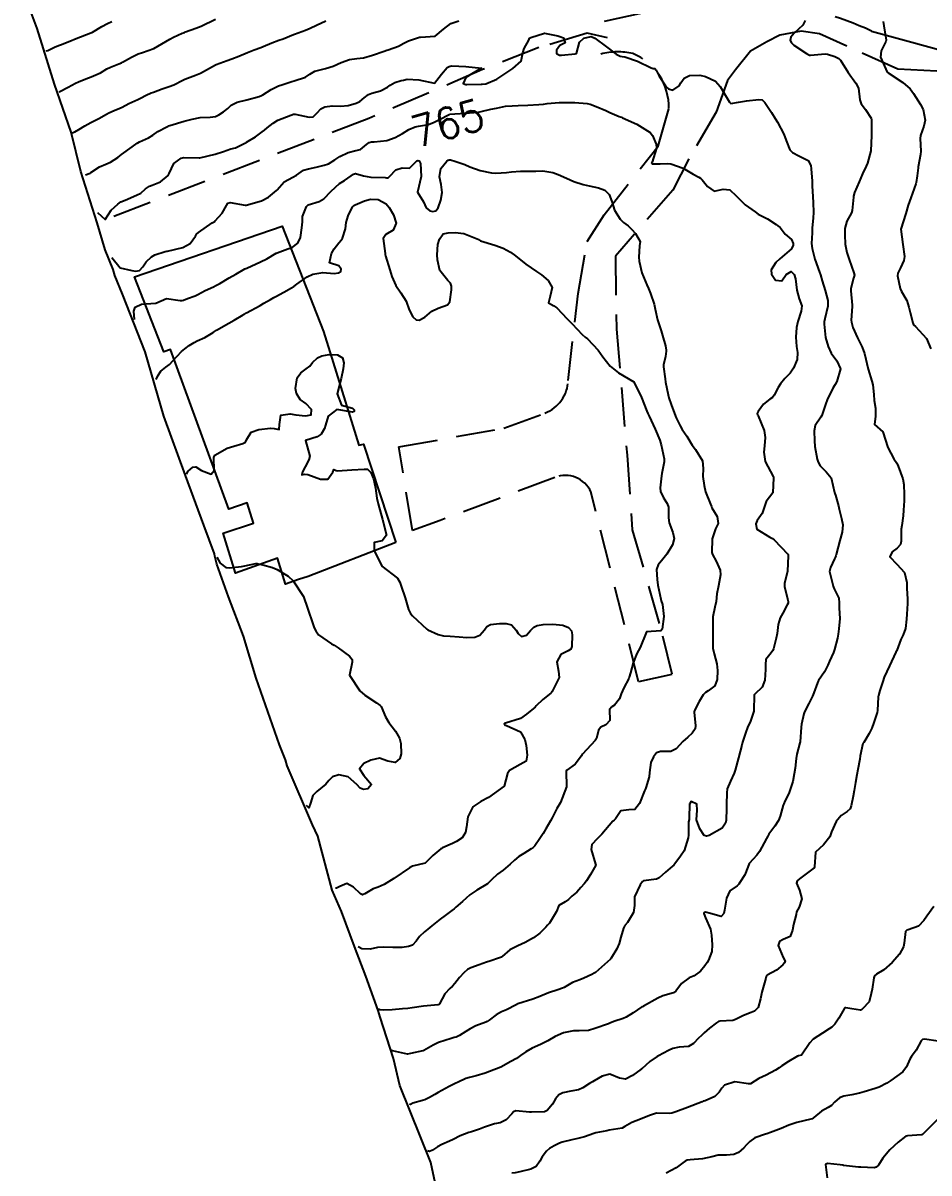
# Model space of a CAD drawing. Header units: metres. Extents: x 298520 to 308411, y 7433745 to 7450750.
# Drawn here: x 298770.3 to 298886.4, y 7449710 to 7449857.4 of the extents above; entities that cross this region are included whole.
import ezdxf
from ezdxf.enums import TextEntityAlignment as Align

# ---------------------------------------------------------------- set-up
doc = ezdxf.new("R2010")
doc.units = ezdxf.units.M
doc.header["$LTSCALE"] = 10
doc.linetypes.add('DASHED', pattern=[0.75, 0.5, -0.25])
for name, color, linetype in [('Area', 45, 'Continuous'), ('Cotas', 45, 'Continuous'), ('Curvas de Nivel 1m', 11, 'Continuous'), ('Curvas de Nivel 5m', 15, 'Continuous'), ('Edificações', 30, 'Continuous'), ('Vias Secundárias', 230, 'DASHED')]:
    doc.layers.add(name, color=color, linetype=linetype)
doc.styles.add('Style-STANDARD', font='STANDARD.shx')

msp = doc.modelspace()

# ---------------------------------------------------------------- linework, layer by layer
at = {"layer": 'Area'}
msp.add_polyline3d([(298823.16, 7449708.76, 773.13), (298822.6, 7449711.34, 762.58), (298818.62, 7449721.2, 764.39), (298817.8, 7449724.67, 775.73), (298816.1, 7449729.98, 772.4), (298815.85, 7449730.83, 773.1), (298814.27, 7449735.23, 774.83), (298812.81, 7449739.01, 777.28), (298811.17, 7449743.53, 767.94), (298809.95, 7449746.27, 780.44), (298808.12, 7449753.17, 777.56), (298807.44, 7449754.63, 781.06), (298804.17, 7449762.19, 769.37), (298803.98, 7449762.94, 781.9), (298803.22, 7449764.87, 780.78), (298800.2, 7449773.44, 783.21), (298798.58, 7449778.8, 788.02), (298796.66, 7449783.85, 783.9), (298795.17, 7449788.03, 780.76), (298794.93, 7449789.05, 783.11), (298794.87, 7449789.36, 782.21), (298793.51, 7449793.02, 768.03), (298791.18, 7449799.41, 769.83), (298788.38, 7449807, 767.68), (298786, 7449815.24, 772.06), (298783.1, 7449822.65, 772.1), (298782.11, 7449825.04, 769.5), (298781.9, 7449825.8, 776.36), (298780.88, 7449828.3, 779.59), (298779.84, 7449831.79, 780.11), (298777.76, 7449838.37, 775.96), (298776.51, 7449843.39, 763.12), (298774.38, 7449849.56, 760.88), (298772.15, 7449856.68, 759.42), (298770.34, 7449861.5, 758.44)], dxfattribs=at)
at = {"layer": 'Curvas de Nivel 1m', "flags": 128}
for points, elevation in [([(298774.96, 7449848.52), (298775.05, 7449848.59), (298776.14, 7449849.16), (298777.06, 7449849.66), (298777.45, 7449849.85), (298778.4, 7449850.22), (298779.08, 7449850.48), (298780.25, 7449851.02), (298781.09, 7449851.5), (298781.54, 7449851.74), (298782.63, 7449852.17), (298782.96, 7449852.3), (298783.1, 7449852.37), (298784.23, 7449853.03), (298785.11, 7449853.42), (298785.64, 7449853.61), (298787.12, 7449854.12), (298789.14, 7449855.31), (298789.64, 7449855.58), (298790.72, 7449856.07), (298791.02, 7449856.19), (298791.14, 7449856.24), (298792.49, 7449856.71), (298793.15, 7449856.97), (298795.02, 7449857.88)], 761), ([(298776.62, 7449843.33), (298776.99, 7449843.46), (298777.5, 7449843.73), (298778.26, 7449844.22), (298779.01, 7449844.65), (298780.04, 7449845.17), (298781.02, 7449845.7), (298781.34, 7449845.87), (298782.04, 7449846.18), (298782.73, 7449846.47), (298783.03, 7449846.61), (298783.92, 7449847.05), (298785.04, 7449847.57), (298785.41, 7449847.77), (298786.11, 7449848.13), (298786.75, 7449848.42), (298787.05, 7449848.54), (298788.19, 7449848.96), (298789.06, 7449849.25), (298789.67, 7449849.48), (298790.84, 7449850.07), (298790.99, 7449850.15), (298791.07, 7449850.19), (298792.45, 7449850.69), (298793.08, 7449850.97), (298794.99, 7449852.02), (298795.09, 7449852.07), (298796.5, 7449852.6), (298797.1, 7449852.8), (298797.98, 7449853.12), (298799.11, 7449853.62), (298799.97, 7449853.97), (298800.81, 7449854.26), (298801.12, 7449854.37), (298802.24, 7449854.83), (298803.13, 7449855.17), (298803.68, 7449855.38), (298805, 7449855.9), (298805.14, 7449855.96), (298806.54, 7449856.49), (298807.15, 7449856.74), (298807.93, 7449857.09), (298809.16, 7449857.68)], 762), ([(298778.36, 7449837.91), (298778.93, 7449838.16), (298778.97, 7449838.18), (298779.01, 7449838.21), (298780.16, 7449838.97), (298780.94, 7449839.31), (298781.56, 7449839.57), (298782.47, 7449840.17), (298782.75, 7449840.38), (298782.96, 7449840.53), (298784.33, 7449841.51), (298784.97, 7449841.97), (298785.07, 7449842.04), (298785.26, 7449842.14), (298786.43, 7449842.67), (298786.99, 7449843.03), (298787.62, 7449843.49), (298788.79, 7449844.1), (298788.94, 7449844.16), (298789, 7449844.19), (298789.14, 7449844.24), (298791.01, 7449844.81), (298792.02, 7449845.05), (298793.02, 7449845.27), (298794.32, 7449845.34), (298795.02, 7449845.4), (298795.44, 7449845.6), (298796.05, 7449846.01), (298796.6, 7449846.43), (298797.03, 7449846.84), (298797.77, 7449847.26), (298799.04, 7449847.53), (298800.59, 7449847.96), (298800.9, 7449848.09), (298801.05, 7449848.17), (298802.13, 7449848.87), (298803.06, 7449849.32), (298803.52, 7449849.47), (298804.79, 7449849.9), (298805.07, 7449849.99), (298806.52, 7449850.45), (298807.08, 7449850.81), (298807.75, 7449851.21), (298809.09, 7449851.57), (298810.1, 7449851.84), (298811.1, 7449852.31), (298812.19, 7449852.73), (298813.1, 7449852.82), (298813.98, 7449852.93), (298815.11, 7449853.26), (298816.61, 7449853.77), (298816.97, 7449853.91), (298817.12, 7449853.96), (298818.44, 7449854.43), (298819.13, 7449854.81), (298819.75, 7449855.12), (298821.14, 7449855.56), (298821.27, 7449855.58), (298823.14, 7449855.69), (298824.23, 7449856.61), (298825.16, 7449857.33), (298826.2, 7449857.65)], 763), ([(298870.57, 7449857.73), (298870.29, 7449857.13), (298869.7, 7449856.59), (298869.15, 7449856.07), (298868.72, 7449855.57), (298868.65, 7449855.15), (298868.83, 7449854.84), (298869.13, 7449854.55), (298870.75, 7449853.49), (298871.11, 7449853.27), (298871.24, 7449853.25), (298873.12, 7449853.45), (298873.43, 7449853.41), (298874.36, 7449853.08), (298874.88, 7449852.84), (298875.11, 7449852.61), (298876.1, 7449851.06), (298877.07, 7449849.66), (298877.39, 7449849.05), (298877.57, 7449847.56), (298877.74, 7449847.04), (298878.3, 7449846.29), (298879.02, 7449845.19), (298879.07, 7449845.02), (298879.08, 7449844.96), (298879.07, 7449843.02), (298879.06, 7449842.95), (298878.97, 7449841.02), (298878.55, 7449839.42), (298878.4, 7449839.03), (298877.93, 7449838.04), (298877.49, 7449837.04), (298876.91, 7449835.68), (298876.77, 7449835.19), (298876.75, 7449835.05), (298876.59, 7449833.34), (298876.5, 7449833.05), (298875.93, 7449831.99), (298875.67, 7449831.06), (298875.64, 7449830.26), (298875.71, 7449829.06), (298875.91, 7449827.96), (298876.2, 7449827.06), (298876.79, 7449825.39), (298876.89, 7449825.05), (298876.87, 7449824.96), (298876.78, 7449824.68), (298876.44, 7449823.37), (298876.44, 7449823.05), (298876.58, 7449821.21), (298876.58, 7449821.05), (298876.48, 7449819.29), (298876.49, 7449819.05), (298876.7, 7449818.37), (298877.28, 7449817.04), (298877.88, 7449815.83), (298878.19, 7449815.03), (298878.63, 7449813.03), (298879.1, 7449811.5), (298879.23, 7449811.02), (298879.37, 7449809.79), (298879.41, 7449809.02), (298879.57, 7449808.02), (298879.57, 7449807.01), (298879.45, 7449805.92), (298880.54, 7449805), (298881.18, 7449802.99), (298881.95, 7449801.54), (298882.3, 7449800.98), (298882.49, 7449800.61), (298883.09, 7449798.97), (298883.21, 7449798.22), (298883.26, 7449796.97), (298883.26, 7449796.15), (298883.19, 7449794.97), (298883.15, 7449794.24), (298882.94, 7449792.97), (298882.87, 7449792.5), (298882.89, 7449790.97), (298882.81, 7449790.53), (298882.36, 7449790.1), (298881.71, 7449789.63), (298881.41, 7449788.99), (298882.34, 7449788.04), (298883.29, 7449786.97), (298883.59, 7449785.69), (298883.59, 7449784.97), (298883.69, 7449783.56), (298883.7, 7449782.97), (298883.61, 7449781.62), (298883.55, 7449780.97), (298883.41, 7449779.8), (298883.13, 7449778.97), (298882.84, 7449778.36), (298882.32, 7449776.98), (298882.28, 7449776.9), (298882.2, 7449776.77), (298881.36, 7449774.99), (298880.71, 7449773.55), (298880.53, 7449773), (298880.45, 7449772.72), (298880.15, 7449771.83), (298879.95, 7449771.2), (298879.91, 7449771.01), (298879.86, 7449769.26), (298879.82, 7449769.01), (298879.37, 7449767.75), (298879.12, 7449767.02), (298878.79, 7449766.31), (298878.07, 7449765.19), (298878, 7449765.09), (298877.98, 7449765.03), (298877.63, 7449763.45), (298877.56, 7449763.03), (298877.33, 7449761.73), (298877.2, 7449761.04), (298877.01, 7449760.04), (298876.85, 7449759.04), (298876.72, 7449758.31), (298876.47, 7449757.05), (298876.34, 7449756.68), (298875.96, 7449756.34), (298875.2, 7449755.82), (298874.54, 7449755.07), (298873.93, 7449753.71), (298873.78, 7449753.22), (298873.72, 7449753.08), (298872.94, 7449752.07), (298871.9, 7449751.1), (298871.76, 7449749.22), (298871.71, 7449749.1), (298869.86, 7449747.68), (298869.56, 7449747.43), (298869.47, 7449747.13), (298869.84, 7449746.24), (298870.16, 7449745.12), (298869.81, 7449744.05), (298869.48, 7449743.46), (298869.4, 7449743.13), (298869.06, 7449741.86), (298868.95, 7449741.14), (298868.63, 7449740.29), (298867.76, 7449739.93), (298867.27, 7449739.65), (298867.13, 7449739.16), (298867.74, 7449737.62), (298867.99, 7449737.15), (298867.94, 7449736.94), (298867.73, 7449736.7), (298866.9, 7449735.98), (298865.71, 7449735.34), (298865.61, 7449735.26), (298865.58, 7449735.17), (298865.52, 7449734.99), (298865, 7449733.18), (298864.83, 7449732.34), (298864.55, 7449731.19), (298864.1, 7449730.75), (298863.65, 7449730.59), (298862.66, 7449730.2), (298861.64, 7449729.66), (298861.3, 7449729.56), (298859.64, 7449729.45), (298859.46, 7449729.42), (298859.19, 7449729.25), (298858.33, 7449728.56), (298857.62, 7449727.95), (298857.27, 7449727.62), (298856.9, 7449727.28), (298856.27, 7449726.61), (298855.6, 7449726.22), (298854.43, 7449726.14), (298853.6, 7449725.97), (298853.16, 7449725.76), (298852.35, 7449725.33), (298851.85, 7449725.07), (298851.59, 7449724.92), (298850.66, 7449724.27), (298849.64, 7449723.37), (298849.56, 7449723.31), (298848.43, 7449722.5), (298847.55, 7449722.04), (298846.79, 7449722.16), (298845.56, 7449722.66), (298844.54, 7449722.41), (298843.55, 7449721.8), (298843.32, 7449721.67), (298842.93, 7449721.45), (298842.09, 7449720.9), (298841.53, 7449720.64), (298840.54, 7449720.48), (298839.53, 7449720.26), (298839.02, 7449720.01), (298838.57, 7449719.5), (298838.18, 7449718.84), (298837.5, 7449718), (298837.16, 7449717.85), (298835.5, 7449717.78), (298835.23, 7449717.8), (298833.5, 7449717.96), (298833.21, 7449717.85), (298832.96, 7449717.57), (298832.24, 7449716.82), (298831.48, 7449716.45), (298830.78, 7449716.29), (298829.48, 7449715.88), (298828.83, 7449715.61), (298827.82, 7449715.27), (298827.47, 7449715.18), (298826.34, 7449714.76), (298825.45, 7449714.31), (298825.01, 7449714.09), (298824.03, 7449713.67), (298823.44, 7449713.37), (298822.82, 7449712.93), (298822.42, 7449712.74), (298822.18, 7449712.85)], 763), ([(298880.57, 7449857.6), (298880.64, 7449857.01), (298880.94, 7449855.2), (298880.91, 7449855), (298880.32, 7449853.81), (298880.24, 7449853.01), (298881.09, 7449851.1), (298881.22, 7449851), (298883.07, 7449849.78), (298884.01, 7449848.97), (298884.45, 7449848.35), (298885.05, 7449847.41), (298885.35, 7449846.95), (298885.68, 7449846.29), (298885.95, 7449844.94), (298885.77, 7449844.18), (298885.36, 7449842.95), (298885.33, 7449842.6), (298885.39, 7449840.95), (298885.37, 7449840.55), (298885.07, 7449838.95), (298885.06, 7449838.83), (298884.93, 7449837.82), (298884.79, 7449836.95), (298884.75, 7449836.78), (298884.13, 7449834.96), (298883.79, 7449834.06), (298883.46, 7449832.97), (298882.85, 7449830.98), (298883.1, 7449828.98), (298883.29, 7449827.46), (298883.2, 7449826.97), (298882.79, 7449826), (298882.45, 7449825.32), (298882.42, 7449824.98), (298882.76, 7449823.36), (298882.92, 7449822.98), (298883.6, 7449821.82), (298883.87, 7449820.96), (298884.04, 7449820.27), (298884.35, 7449818.96), (298884.46, 7449818.71), (298884.7, 7449818.49), (298886.14, 7449816.94), (298886.67, 7449815.64)], 762), ([(298779.9, 7449833.09), (298780.85, 7449832.19), (298781.65, 7449833.4), (298782.51, 7449834.17), (298782.72, 7449834.34), (298782.89, 7449834.45), (298783.41, 7449834.68), (298784.89, 7449835.31), (298785.44, 7449835.59), (298786.05, 7449836.13), (298786.55, 7449836.49), (298786.91, 7449836.62), (298787.97, 7449837.05), (298788.92, 7449837.86), (298789.05, 7449838.1), (298789.66, 7449839.37), (298790.6, 7449840.08), (298790.95, 7449840.14), (298792.91, 7449840.1), (298792.95, 7449840.09), (298793, 7449840.1), (298794.96, 7449840.59), (298796.03, 7449840.94), (298796.97, 7449841.24), (298797.56, 7449841.4), (298798.78, 7449841.98), (298798.9, 7449842.05), (298798.97, 7449842.1), (298800.13, 7449842.82), (298801, 7449843.44), (298801.28, 7449843.67), (298801.64, 7449843.94), (298802.39, 7449844.56), (298803.01, 7449844.95), (298804.67, 7449845.56), (298805.02, 7449845.69), (298805.22, 7449845.7), (298807.01, 7449845.3), (298807.52, 7449845.37), (298808.03, 7449845.87), (298808.52, 7449846.38), (298809.03, 7449846.63), (298809.95, 7449846.76), (298811.03, 7449846.75), (298812.02, 7449846.83), (298813.04, 7449847.11), (298813.5, 7449847.34), (298814.05, 7449847.8), (298814.61, 7449848.23), (298815.05, 7449848.41), (298816.15, 7449848.68), (298817.06, 7449849.17), (298817.4, 7449849.43), (298817.99, 7449849.75), (298818.82, 7449850), (298819.08, 7449850.08), (298819.56, 7449850.21), (298821.08, 7449850.11), (298823.07, 7449849.69), (298823.96, 7449850.81), (298824.71, 7449851.67), (298824.95, 7449851.82), (298825.09, 7449851.87), (298825.31, 7449851.88), (298827.09, 7449851.8), (298829.09, 7449851.62), (298827.85, 7449850.87), (298827.08, 7449850.39), (298826.74, 7449849.65), (298827.07, 7449849.52), (298827.2, 7449849.51), (298829.07, 7449849.53), (298829.16, 7449849.53), (298829.67, 7449849.61), (298831.08, 7449850.21), (298833.09, 7449851.57), (298834.16, 7449852.5), (298834.38, 7449853.56), (298834.56, 7449854.12), (298835.14, 7449855.2), (298835.26, 7449855.43), (298835.4, 7449855.55), (298837.15, 7449856.1), (298838.89, 7449855.75), (298839.14, 7449855.66), (298839.61, 7449855.5), (298839.8, 7449854.83), (298839.13, 7449854.5), (298838.7, 7449853.92), (298838.71, 7449853.5), (298839.11, 7449853.28), (298839.33, 7449853.28), (298841.11, 7449853.44), (298841.25, 7449853.48), (298841.67, 7449854.93), (298842.19, 7449855.46), (298843.15, 7449855.67), (298843.62, 7449855.45), (298845.13, 7449854.34), (298846.36, 7449853.41), (298846.85, 7449853.15), (298847.11, 7449853.1), (298847.46, 7449853.05), (298849.1, 7449852.48), (298850.82, 7449851.64), (298851.09, 7449851.55), (298851.3, 7449851.56), (298851.46, 7449851.35), (298851.85, 7449850.58), (298852.66, 7449849.34), (298852.83, 7449849.11), (298853.06, 7449848.95), (298853.6, 7449848.78), (298854.42, 7449849.32), (298854.65, 7449849.74), (298855.08, 7449850.31), (298855.73, 7449850.65), (298857.08, 7449850.71), (298857.81, 7449850.55), (298859.07, 7449849.92), (298859.69, 7449849.25), (298860.61, 7449847.68), (298860.86, 7449847.24), (298861.04, 7449847.09), (298862.03, 7449847.23), (298863.04, 7449847.4), (298864.65, 7449847.6), (298865.05, 7449847.54), (298865.42, 7449847.19), (298866.27, 7449845.93), (298866.74, 7449845.17), (298867.02, 7449844.7), (298867.82, 7449843.16), (298868.14, 7449842.31), (298868.6, 7449841.15), (298868.97, 7449840.77), (298869.75, 7449840.35), (298870.95, 7449839.77), (298871.28, 7449839.12), (298871.35, 7449838.71), (298871.47, 7449837.11), (298871.49, 7449836.54), (298871.56, 7449835.11), (298871.61, 7449834.4), (298871.62, 7449833.11), (298871.58, 7449832.4), (298871.48, 7449831.11), (298871.45, 7449830.51), (298871.4, 7449829.11), (298871.46, 7449828.47), (298871.81, 7449827.11), (298872.42, 7449825.47), (298872.55, 7449825.1), (298872.77, 7449824.33), (298873.15, 7449823.09), (298873.48, 7449821.83), (298873.48, 7449821.09), (298873.09, 7449819.47), (298873.02, 7449819.1), (298873.01, 7449818.8), (298873.17, 7449817.09), (298873.5, 7449815.91), (298873.91, 7449815.08), (298874.65, 7449814.08), (298875.08, 7449813.07), (298874.62, 7449811.43), (298874.4, 7449811.07), (298874.11, 7449810.58), (298873.39, 7449809.09), (298873.18, 7449808.49), (298872.71, 7449807.1), (298872.56, 7449806.86), (298871.86, 7449805.8), (298871.74, 7449805.11), (298871.78, 7449803.85), (298871.8, 7449803.11), (298872.1, 7449801.5), (298872.25, 7449801.1), (298872.49, 7449800.65), (298873.25, 7449799.86), (298873.91, 7449799.09), (298874.32, 7449797.21), (298874.36, 7449797.08), (298874.44, 7449796.88), (298874.84, 7449795.49), (298874.93, 7449795.07), (298875.22, 7449793.88), (298875.39, 7449793.07), (298875.33, 7449792.13), (298875.01, 7449791.07), (298874.54, 7449789.26), (298874.5, 7449789.08), (298874.46, 7449788.97), (298874.35, 7449788.71), (298873.81, 7449787.61), (298873.7, 7449787.09), (298874.15, 7449785.23), (298874.21, 7449785.08), (298874.3, 7449784.87), (298874.89, 7449783.67), (298874.92, 7449783.07), (298874.93, 7449782.41), (298875, 7449781.07), (298874.9, 7449779.73), (298874.82, 7449779.07), (298874.73, 7449778.56), (298874.34, 7449777.08), (298874.2, 7449776.73), (298873.67, 7449775.61), (298873.46, 7449775.09), (298873.04, 7449774.22), (298872.27, 7449773.1), (298872.23, 7449773.03), (298872.16, 7449772.84), (298871.7, 7449771.55), (298871.5, 7449771.11), (298871.04, 7449770.19), (298870.49, 7449769.12), (298870.39, 7449768.84), (298870.1, 7449767.52), (298870.04, 7449767.12), (298869.92, 7449765.28), (298869.89, 7449765.13), (298869.52, 7449763.67), (298869.41, 7449763.14), (298869.27, 7449761.9), (298869.17, 7449761.14), (298868.98, 7449760.17), (298868.67, 7449759.14), (298868.48, 7449758.65), (298867.98, 7449757.65), (298867.82, 7449757.31), (298867.77, 7449757.15), (298867.38, 7449755.73), (298867.14, 7449755.16), (298866.67, 7449754.43), (298865.93, 7449753.43), (298865.77, 7449753.17), (298865.62, 7449752.87), (298864.7, 7449751.19), (298864.36, 7449750.73), (298863.89, 7449750.24), (298863.41, 7449749.67), (298863.21, 7449749.21), (298862.84, 7449748.23), (298862.21, 7449747.22), (298862.06, 7449747), (298861.85, 7449746.79), (298860.92, 7449746.15), (298860.49, 7449745.24), (298860.25, 7449743.68), (298860.14, 7449743.24), (298859.8, 7449742.88), (298858.45, 7449743.26), (298857.8, 7449743.43), (298857.68, 7449743.4), (298857.6, 7449743.27), (298857.8, 7449742.69), (298858.46, 7449741.26), (298858.58, 7449740.46), (298858.67, 7449739.26), (298858.61, 7449738.4), (298858.19, 7449737.27), (298858.02, 7449736.97), (298857.73, 7449736.53), (298857.14, 7449735.86), (298856.33, 7449735.28), (298855.91, 7449735.09), (298855.71, 7449735), (298854.72, 7449734.29), (298854, 7449733.32), (298853.68, 7449733.07), (298852.32, 7449732.69), (298851.67, 7449732.41), (298849.86, 7449731.37), (298849.72, 7449731.31), (298849.66, 7449731.28), (298848.52, 7449730.51), (298847.64, 7449729.97), (298847.24, 7449729.79), (298846.05, 7449729.41), (298845.75, 7449729.29), (298845.63, 7449729.23), (298845.35, 7449729.13), (298843.62, 7449728.51), (298842.8, 7449728.27), (298841.62, 7449728.22), (298840.89, 7449728.2), (298839.62, 7449727.98), (298838.55, 7449727.5), (298837.61, 7449726.93), (298836.65, 7449726.47), (298835.6, 7449726.02), (298834.76, 7449725.54), (298834.1, 7449725.04), (298833.58, 7449724.69), (298832.87, 7449724.27), (298831.56, 7449723.58), (298830.14, 7449723.01), (298829.55, 7449722.81), (298828.41, 7449722.47), (298827.55, 7449722.23), (298827.1, 7449722.09), (298826.09, 7449721.64), (298825.73, 7449721.46), (298825.54, 7449721.38), (298824.96, 7449721.08), (298823.53, 7449720.3), (298823.13, 7449720.08), (298822.45, 7449719.69), (298821.83, 7449719.39), (298821.52, 7449719.29), (298820.28, 7449718.94), (298819.98, 7449718.78), (298819.87, 7449718.82)], 764), ([(298784.61, 7449819.38), (298784.55, 7449820.47), (298784.72, 7449820.95), (298785.52, 7449821.34), (298786.73, 7449821.43), (298787.35, 7449821.49), (298788.73, 7449822.1), (298790.48, 7449821.83), (298790.73, 7449821.83), (298790.92, 7449821.88), (298791.43, 7449822.06), (298792.38, 7449822.41), (298792.74, 7449822.58), (298793.68, 7449823.11), (298794.76, 7449823.59), (298795.05, 7449823.73), (298795.56, 7449824.02), (298796.77, 7449824.71), (298797.59, 7449825.18), (298798.78, 7449825.86), (298799.03, 7449825.98), (298800.79, 7449826.77), (298801.58, 7449827.16), (298802.8, 7449827.88), (298802.84, 7449827.9), (298802.91, 7449827.93), (298804.29, 7449828.43), (298804.81, 7449828.62), (298805.56, 7449829.16), (298805.88, 7449829.89), (298806.08, 7449831.13), (298806.14, 7449831.89), (298806.17, 7449832.58), (298806.66, 7449833.88), (298806.88, 7449834.07), (298808.27, 7449834.49), (298808.89, 7449834.86), (298809.84, 7449835.85), (298810.91, 7449836.81), (298811.52, 7449837.22), (298812.41, 7449837.82), (298812.71, 7449838.02), (298812.93, 7449838.08), (298813.99, 7449837.8), (298814.92, 7449837.62), (298816.74, 7449837.58), (298816.92, 7449837.56), (298817.13, 7449837.54), (298817.34, 7449837.76), (298818.11, 7449838.58), (298818.94, 7449838.82), (298819.88, 7449838.78), (298820.82, 7449839.71), (298820.95, 7449839.75), (298821.12, 7449839.71), (298821.28, 7449839.38), (298821.36, 7449837.71), (298820.9, 7449835.72), (298821.65, 7449834.47), (298822.02, 7449833.7), (298822.47, 7449833.3), (298822.87, 7449833.25), (298823.23, 7449833.32), (298823.56, 7449833.68), (298823.89, 7449834.68), (298824.07, 7449835.68), (298823.92, 7449836.67), (298823.7, 7449837.68), (298823.88, 7449838.74), (298824.63, 7449839.67), (298824.82, 7449839.8), (298824.95, 7449839.85), (298825.12, 7449839.83), (298825.69, 7449839.66), (298826.95, 7449839.24), (298827.61, 7449838.97), (298828.94, 7449838.5), (298830.36, 7449838.17), (298830.93, 7449838.13), (298832.28, 7449838.24), (298832.93, 7449838.31), (298834.09, 7449838.4), (298834.94, 7449838.39), (298836.06, 7449838.41), (298836.94, 7449838.43), (298838.22, 7449838.22), (298838.93, 7449837.97), (298839.98, 7449837.49), (298840.92, 7449837.08), (298842.14, 7449836.69), (298842.91, 7449836.51), (298844.09, 7449836.26), (298844.91, 7449835.95), (298845.46, 7449835.42), (298845.78, 7449834.53), (298846.15, 7449833.42), (298846.86, 7449832.26), (298847.3, 7449831.84), (298847.88, 7449831.39), (298848.38, 7449830.92), (298848.84, 7449830.41), (298849.44, 7449829.37), (298849.36, 7449828.84), (298849.26, 7449827.38), (298849.31, 7449826.86), (298849.66, 7449825.37), (298850.28, 7449823.85), (298850.5, 7449823.36), (298850.75, 7449822.74), (298851.21, 7449821.36), (298851.37, 7449820.71), (298851.66, 7449819.35), (298852.11, 7449817.93), (298852.31, 7449817.34), (298852.67, 7449816), (298852.76, 7449815.44), (298852.76, 7449815.34), (298852.66, 7449814.66), (298852.41, 7449813.58), (298852.41, 7449813.34), (298852.62, 7449811.78), (298852.68, 7449811.34), (298853, 7449809.74), (298853.12, 7449809.33), (298853.42, 7449808.49), (298853.81, 7449807.32), (298854.02, 7449806.78), (298854.55, 7449805.77), (298854.83, 7449805.31), (298855.41, 7449804.43), (298856.11, 7449803.29), (298856.51, 7449802.74), (298857.42, 7449801.28), (298857.49, 7449800.27), (298857.47, 7449799.28), (298857.62, 7449798.12), (298857.79, 7449797.28), (298858.43, 7449795.72), (298858.56, 7449795.41), (298858.63, 7449795.27), (298859.3, 7449794.15), (298859.42, 7449793.25), (298859.1, 7449792.55), (298858.64, 7449791.27), (298858.62, 7449789.53), (298858.69, 7449789.26), (298859.17, 7449788.43), (298859.69, 7449787.25), (298859.73, 7449786.66), (298859.45, 7449785.25), (298859.25, 7449784.22), (298859.16, 7449783.26), (298859.01, 7449782.52), (298858.72, 7449781.26), (298858.72, 7449779.75), (298858.74, 7449779.26), (298858.73, 7449777.78), (298858.76, 7449777.26), (298858.91, 7449776.55), (298859.26, 7449775.25), (298859.35, 7449774.42), (298859.28, 7449773.25), (298858.98, 7449772.43), (298858.14, 7449771.81), (298857.81, 7449771.6), (298857.52, 7449771.28), (298856.98, 7449770.42), (298856.37, 7449769.29), (298856.34, 7449769.06), (298856.5, 7449767.29), (298856.46, 7449766.91), (298856.08, 7449766.36), (298855.52, 7449765.85), (298854.9, 7449765.31), (298854.05, 7449764.37), (298853.35, 7449764.02), (298852.05, 7449764.03), (298851.53, 7449763.86), (298851.12, 7449763.35), (298850.8, 7449762.59), (298850.62, 7449761.35), (298850.59, 7449760.78), (298850.14, 7449759.36), (298850.1, 7449759.25), (298849.99, 7449758.99), (298849.36, 7449757.37), (298848.75, 7449756.59), (298847.96, 7449756.56), (298846.94, 7449756.42), (298846.25, 7449755.41), (298846.11, 7449755.24), (298845.94, 7449755.08), (298844.52, 7449753.43), (298843.92, 7449752.81), (298843.24, 7449752.12), (298843.13, 7449751.45), (298843.72, 7449749.6), (298843.74, 7449749.44), (298843.05, 7449748.26), (298842.57, 7449747.45), (298842.24, 7449747.07), (298841.84, 7449746.61), (298841.3, 7449746), (298840.66, 7449745.47), (298840.24, 7449745.06), (298839.82, 7449744.74), (298839.01, 7449744.29), (298838.7, 7449743.5), (298837.79, 7449742.03), (298837.54, 7449741.76), (298837.35, 7449741.51), (298836.56, 7449740.73), (298835.76, 7449740.14), (298835.38, 7449739.92), (298834.69, 7449739.55), (298833.75, 7449739.12), (298832.72, 7449738.59), (298831.73, 7449737.75), (298831.64, 7449737.67), (298831.39, 7449737.58), (298830.15, 7449737.17), (298829.73, 7449737.02), (298828.79, 7449736.68), (298827.72, 7449736.29), (298827.29, 7449736.06), (298826.81, 7449735.64), (298826.29, 7449735.05), (298825.69, 7449734.28), (298825.39, 7449733.95), (298825.05, 7449733.66), (298824.39, 7449732.95), (298823.73, 7449731.67), (298823.7, 7449731.63), (298823.66, 7449731.59), (298823.56, 7449731.57), (298821.66, 7449731.4), (298820.21, 7449731.16), (298819.66, 7449731.1), (298818.97, 7449731.05), (298817.65, 7449730.92), (298816.53, 7449730.89), (298816.08, 7449730.91), (298815.91, 7449730.98)], 766), ([(298787.42, 7449811.68), (298787.6, 7449812.15), (298787.98, 7449812.75), (298788.63, 7449813.28), (298789.11, 7449813.62), (298789.54, 7449814.09), (298790.65, 7449815.27), (298791.08, 7449815.64), (298791.64, 7449816.06), (298792.26, 7449816.46), (298792.67, 7449816.66), (298793.62, 7449817.1), (298794.69, 7449817.72), (298794.88, 7449817.84), (298795.15, 7449818.02), (298796.7, 7449818.91), (298797.41, 7449819.29), (298798.53, 7449819.98), (298798.64, 7449820.05), (298798.71, 7449820.09), (298798.98, 7449820.24), (298800.73, 7449821.19), (298801.22, 7449821.46), (298802.04, 7449821.94), (298802.48, 7449822.19), (298802.74, 7449822.34), (298803.76, 7449822.91), (298804.76, 7449823.45), (298805.05, 7449823.62), (298805.41, 7449823.9), (298806.77, 7449824.86), (298807.47, 7449825.18), (298808.78, 7449825.43), (298810.22, 7449825.28), (298810.78, 7449825.38), (298811.06, 7449825.55), (298811.11, 7449825.83), (298810.79, 7449826.27), (298809.61, 7449826.67), (298809.89, 7449827.84), (298810.21, 7449828.44), (298810.82, 7449829.21), (298811.12, 7449829.54), (298811.29, 7449829.83), (298811.65, 7449831.02), (298811.77, 7449831.82), (298812.02, 7449832.67), (298812.58, 7449833.81), (298812.72, 7449833.98), (298812.89, 7449834.09), (298814.09, 7449834.6), (298814.89, 7449834.79), (298815.86, 7449834.75), (298816.89, 7449834.2), (298817.26, 7449833.76), (298817.81, 7449832.81), (298818.15, 7449831.75), (298817.77, 7449830.82), (298816.84, 7449830.27), (298816.5, 7449829.76), (298816.73, 7449827.83), (298816.74, 7449827.76), (298816.75, 7449827.71), (298816.8, 7449827.53), (298817.35, 7449825.75), (298817.61, 7449824.92), (298818.11, 7449823.75), (298818.75, 7449822.8), (298819.43, 7449821.73), (298819.82, 7449820.63), (298820.29, 7449819.72), (298820.71, 7449819.36), (298821.11, 7449819.31), (298821.82, 7449819.7), (298822.72, 7449820.45), (298823.55, 7449820.86), (298824.73, 7449821.25), (298825.03, 7449821.67), (298825.23, 7449823.19), (298825.24, 7449823.66), (298825.14, 7449824.03), (298824.77, 7449824.38), (298823.74, 7449825.68), (298823.44, 7449827.04), (298823.41, 7449827.68), (298823.49, 7449829.02), (298823.71, 7449829.68), (298824.17, 7449830.35), (298824.84, 7449830.51), (298825.73, 7449830.55), (298826.84, 7449830.43), (298828.75, 7449829.62), (298828.83, 7449829.57), (298828.97, 7449829.48), (298830.82, 7449828.93), (298831.87, 7449828.53), (298832.81, 7449828.02), (298833.45, 7449827.56), (298834.79, 7449826.47), (298836.16, 7449825.54), (298836.78, 7449825.11), (298837.64, 7449824.38), (298838.17, 7449823.51), (298837.88, 7449822.38), (298837.66, 7449821.52), (298838.36, 7449821.13), (298838.73, 7449820.89), (298840.08, 7449819.49), (298840.7, 7449818.85), (298842.01, 7449817.46), (298842.36, 7449817.14), (298842.68, 7449816.89), (298844.05, 7449815.44), (298844.65, 7449814.61), (298845.59, 7449813.42), (298846.63, 7449812.56), (298848.61, 7449811.38), (298849.6, 7449809.37), (298850.28, 7449807.65), (298850.39, 7449807.36), (298850.56, 7449807), (298851.35, 7449805.35), (298851.95, 7449803.93), (298852.13, 7449803.34), (298852.5, 7449801.51), (298852.51, 7449801.34), (298852.49, 7449801.15), (298852.19, 7449799.63), (298852.15, 7449799.34), (298852, 7449797.8), (298852.04, 7449797.34), (298852.43, 7449796.52), (298852.89, 7449795.79), (298853.06, 7449795.33), (298853.06, 7449793.98), (298853.14, 7449793.33), (298853.63, 7449792.08), (298853.8, 7449791.32), (298853.55, 7449790.51), (298852.83, 7449789.33), (298852.35, 7449788.69), (298851.75, 7449787.94), (298851.54, 7449787.35), (298851.59, 7449786.07), (298851.67, 7449785.35), (298852.07, 7449783.56), (298852.13, 7449783.34), (298852.28, 7449782.86), (298852.46, 7449781.34), (298852.24, 7449779.7), (298852.08, 7449779.5), (298850.23, 7449779.36), (298849.43, 7449777.37), (298849.01, 7449776.57), (298848.53, 7449775.38), (298848.17, 7449774.12), (298848.02, 7449773.54), (298847.96, 7449773.39), (298847.35, 7449772.2), (298847.01, 7449771.4), (298846.77, 7449770.76), (298846.12, 7449769.96), (298845.8, 7449769.73), (298845.48, 7449769.42), (298845.53, 7449767.98), (298845.01, 7449767.42), (298844.37, 7449767.15), (298844.08, 7449766.77), (298843.82, 7449765.68), (298843.68, 7449765.44), (298842.05, 7449763.68), (298841.95, 7449763.56), (298841.89, 7449763.46), (298841.09, 7449762.41), (298840.02, 7449761.61), (298839.95, 7449761.48), (298839.99, 7449759.48), (298839.2, 7449757.49), (298838.76, 7449756.7), (298838.13, 7449755.51), (298837.94, 7449755.15), (298837.33, 7449754.12), (298836.98, 7449753.52), (298836.58, 7449752.86), (298835.91, 7449751.93), (298835.71, 7449751.72), (298835.46, 7449751.53), (298834.5, 7449750.94), (298833.89, 7449750.57), (298833.33, 7449750.11), (298832.75, 7449749.57), (298831.87, 7449748.82), (298831.16, 7449748.29), (298830.39, 7449747.59), (298830.13, 7449747.31), (298829.85, 7449747.06), (298828.49, 7449746.27), (298827.84, 7449745.84), (298827.72, 7449745.75), (298827.58, 7449745.63), (298826.67, 7449744.79), (298825.81, 7449744.05), (298825.58, 7449743.87), (298825.3, 7449743.66), (298824.44, 7449743.02), (298823.79, 7449742.54), (298822.73, 7449741.69), (298822.21, 7449741.26), (298821.77, 7449740.92), (298821.15, 7449740.32), (298820.71, 7449739.71), (298820.25, 7449739.22), (298819.75, 7449739.01), (298818.93, 7449738.92), (298817.75, 7449738.92), (298816.55, 7449738.96), (298815.75, 7449738.88), (298814.83, 7449738.7), (298813.75, 7449738.74), (298813.37, 7449738.93), (298813.27, 7449738.99)], 767), ([(298791.29, 7449799.58), (298791.52, 7449799.97), (298792.08, 7449800.45), (298792.48, 7449800.51), (298793.23, 7449800.04), (298794.47, 7449799.57), (298794.84, 7449800.02), (298794.81, 7449801.72), (298794.94, 7449802.02), (298796.51, 7449802.89), (298797.35, 7449803.15), (298798.52, 7449803.49), (298798.83, 7449803.66), (298798.99, 7449803.98), (298799.57, 7449804.93), (298800.54, 7449805.27), (298802.07, 7449805.47), (298802.54, 7449805.42), (298803.16, 7449805.3), (298803.21, 7449805.92), (298803.37, 7449807.11), (298804.56, 7449807.3), (298805.28, 7449807.18), (298806.56, 7449807.03), (298807.28, 7449807.15), (298807.32, 7449807.87), (298806.58, 7449808.63), (298805.84, 7449809.14), (298805.4, 7449809.9), (298805.24, 7449810.54), (298805.45, 7449811.9), (298805.94, 7449812.57), (298806.63, 7449813.08), (298807.11, 7449813.4), (298807.44, 7449813.87), (298808.06, 7449814.46), (298808.65, 7449814.75), (298809.59, 7449814.91), (298810.65, 7449814.85), (298811.28, 7449814.46), (298811.44, 7449813.83), (298811.38, 7449813.08), (298811.12, 7449811.83), (298810.59, 7449809.84), (298811.14, 7449808.39), (298812.58, 7449808.03), (298812.78, 7449807.81), (298812.78, 7449807.6), (298812.57, 7449807.51), (298810.57, 7449807.84), (298809.43, 7449806.98), (298809.09, 7449805.85), (298808.99, 7449805.41), (298808.53, 7449804.69), (298808.03, 7449804.37), (298806.52, 7449803.88), (298807.08, 7449801.87), (298806.96, 7449801.4), (298806.48, 7449800.52), (298806.17, 7449799.88), (298806.07, 7449799.49), (298806.47, 7449799.55), (298806.83, 7449799.52), (298808.46, 7449798.92), (298809.38, 7449798.93), (298810.05, 7449799.84), (298810.17, 7449800.15), (298810.47, 7449800.03), (298810.63, 7449800), (298812.48, 7449800.1), (298814.07, 7449800.2), (298814.48, 7449800.2), (298814.9, 7449799.79), (298815.27, 7449798.98), (298815.52, 7449797.78), (298815.7, 7449796.51), (298815.84, 7449795.78), (298816.4, 7449793.77), (298816.91, 7449791.76), (298816.37, 7449791.02), (298815.35, 7449790.79), (298815.34, 7449789.78), (298816.33, 7449787.77), (298818.31, 7449786.24), (298818.63, 7449785.74), (298818.81, 7449785.22), (298819.31, 7449783.73), (298819.76, 7449782.23), (298820, 7449781.72), (298820.26, 7449781.39), (298822.08, 7449779.7), (298822.23, 7449779.6), (298823.55, 7449779.01), (298824.22, 7449778.86), (298825.06, 7449778.82), (298826.22, 7449778.73), (298827.21, 7449778.62), (298828.22, 7449778.66), (298828.9, 7449778.94), (298829.47, 7449779.61), (298829.78, 7449780.06), (298830.24, 7449780.3), (298831.39, 7449780.44), (298832.24, 7449780.43), (298832.92, 7449780.25), (298833.55, 7449779.56), (298833.8, 7449779.13), (298834.23, 7449778.78), (298834.84, 7449778.93), (298835.38, 7449779.54), (298835.81, 7449779.96), (298836.24, 7449780.15), (298837, 7449780.28), (298838.24, 7449780.34), (298839.51, 7449780.21), (298840.24, 7449779.92), (298840.62, 7449779.48), (298840.72, 7449778.98), (298840.68, 7449777.48), (298840.55, 7449777.13), (298840.2, 7449776.91), (298839.25, 7449776.44), (298838.75, 7449775.5), (298838.98, 7449774.31), (298839.04, 7449773.5), (298838.14, 7449771.7), (298838.07, 7449771.59), (298837.98, 7449771.51), (298836.95, 7449770.7), (298836.12, 7449769.87), (298835.95, 7449769.7), (298835.76, 7449769.53), (298834.86, 7449768.79), (298834.1, 7449768.26), (298832.18, 7449767.66), (298832.09, 7449767.64), (298832.05, 7449767.63), (298832.01, 7449767.58), (298832.09, 7449767.41), (298832.31, 7449767.35), (298834.08, 7449766.53), (298834.65, 7449765.54), (298834.82, 7449764.78), (298834.95, 7449763.54), (298834.81, 7449762.77), (298834.03, 7449762.34), (298832.68, 7449761.57), (298832.41, 7449761.18), (298831.99, 7449759.58), (298829.98, 7449758.11), (298828.99, 7449757.61), (298827.97, 7449756.91), (298827.34, 7449755.64), (298827.19, 7449754.38), (298827.05, 7449753.64), (298826.6, 7449752.96), (298825.91, 7449752.48), (298825.36, 7449752.21), (298824.11, 7449751.67), (298823.98, 7449751.6), (298823.9, 7449751.55), (298822.86, 7449750.71), (298821.87, 7449749.7), (298820.27, 7449749.31), (298819.87, 7449749.12), (298817.85, 7449747.75), (298816.64, 7449746.97), (298815.84, 7449746.65), (298815.21, 7449746.41), (298814.14, 7449745.79), (298813.94, 7449745.68), (298813.83, 7449745.66), (298813.6, 7449745.79), (298812.68, 7449746.65), (298811.85, 7449747.1), (298810.96, 7449746.72), (298810.51, 7449746.49), (298810.37, 7449746.49)], 768), ([(298795.17, 7449788.92), (298795.62, 7449788.15), (298796.33, 7449787.6), (298796.75, 7449787.57), (298798.33, 7449787.74), (298798.54, 7449787.77), (298799.57, 7449787.97), (298800.19, 7449788.1), (298800.33, 7449788.11), (298800.46, 7449788.09), (298801.08, 7449787.95), (298802.33, 7449787.61), (298802.9, 7449787.35), (298804.31, 7449786.48), (298804.96, 7449785.9), (298806.28, 7449783.89), (298806.8, 7449782.41), (298806.98, 7449781.88), (298807.36, 7449780.76), (298807.67, 7449779.87), (298807.85, 7449779.48), (298808.22, 7449778.98), (298809.88, 7449777.84), (298810.21, 7449777.64), (298810.73, 7449777.3), (298812.19, 7449776.22), (298812.51, 7449775.81), (298812.54, 7449775.45), (298812.16, 7449773.81), (298813.49, 7449771.8), (298814.13, 7449771.22), (298815.64, 7449770.25), (298816.12, 7449769.92), (298816.24, 7449769.77), (298816.81, 7449768.47), (298817.23, 7449767.75), (298818.08, 7449766.64), (298818.58, 7449765.73), (298818.74, 7449765.05), (298818.79, 7449763.73), (298818.63, 7449763.14), (298818.03, 7449762.59), (298817.08, 7449762.8), (298816.04, 7449763.15), (298814.9, 7449762.92), (298814.03, 7449762.49), (298813.48, 7449761.8), (298814.01, 7449760.96), (298814.99, 7449759.78), (298814.54, 7449759.23), (298813.99, 7449759.14), (298813.53, 7449759.34), (298813.1, 7449759.8), (298812.01, 7449760.78), (298810.8, 7449761.05), (298810.01, 7449760.76), (298809.53, 7449760.31), (298809.13, 7449759.85), (298807.98, 7449758.89), (298807.47, 7449758.38), (298807.2, 7449757.41), (298806.98, 7449756.81), (298806.67, 7449757.09)], 769), ([(298887.04, 7449744.15), (298886.18, 7449742.93), (298885.8, 7449742.34), (298885.09, 7449741.65), (298883.79, 7449741.18), (298883.62, 7449741.13), (298883.42, 7449740.96), (298883.26, 7449739.46), (298883.18, 7449738.97), (298882.68, 7449738.03), (298881.73, 7449736.98), (298880.66, 7449736.05), (298879.71, 7449735.47), (298879.47, 7449735.25), (298879.38, 7449735.01), (298879.14, 7449733.57), (298879.05, 7449733.02), (298878.77, 7449731.92), (298877.94, 7449731.03), (298877.77, 7449730.92), (298877.66, 7449730.89), (298876.56, 7449731.05), (298875.77, 7449731.16), (298875.66, 7449731.15), (298875.6, 7449731.12), (298875.56, 7449731.06), (298874.88, 7449729.83), (298874.38, 7449729.07), (298874.01, 7449728.7), (298873.63, 7449728.48), (298872.78, 7449727.93), (298871.61, 7449727.17), (298871.54, 7449727.1), (298871.19, 7449726.68), (298870.09, 7449725.12), (298869.71, 7449725.01), (298869.59, 7449724.96), (298868.44, 7449724.29), (298867.57, 7449723.75), (298867.23, 7449723.49), (298866.79, 7449723.16), (298865.56, 7449722.53), (298864.63, 7449722.11), (298863.55, 7449721.44), (298863.33, 7449721.42), (298861.55, 7449721.67), (298860.25, 7449721.24), (298859.89, 7449720.89), (298859.53, 7449720.34), (298858.99, 7449719.79), (298857.76, 7449719.27), (298857.57, 7449719.21), (298857.51, 7449719.19), (298857.37, 7449719.13), (298855.5, 7449718.38), (298854, 7449717.82), (298853.5, 7449717.65), (298853.19, 7449717.63), (298851.5, 7449717.65), (298850.61, 7449717.35), (298849.49, 7449716.9), (298848.37, 7449716.49), (298847.48, 7449715.94), (298847.11, 7449715.76), (298845.47, 7449715.48), (298845.16, 7449715.41), (298843.76, 7449715.14), (298843.47, 7449715.05), (298842.29, 7449714.62), (298841.46, 7449714.42), (298840.65, 7449714.27), (298839.45, 7449713.96), (298839.1, 7449713.84), (298838.4, 7449713.5), (298837.82, 7449713.12), (298837.44, 7449712.79), (298836.88, 7449712.07), (298836.59, 7449711.52), (298836.08, 7449710.85), (298835.41, 7449710.47), (298834, 7449710.14), (298833.41, 7449710.04), (298833, 7449709.97)], 762), ([(298887.61, 7449726.91), (298885.85, 7449727.17), (298885.61, 7449727.09), (298885.52, 7449727.04), (298885.44, 7449726.94), (298884.78, 7449725.76), (298884.19, 7449724.95), (298883.97, 7449724.57), (298883.57, 7449723.62), (298883.07, 7449722.97), (298881.55, 7449721.84), (298881.04, 7449721.51), (298880.06, 7449721), (298879.68, 7449720.87), (298879.54, 7449720.83), (298878.15, 7449720.41), (298877.53, 7449720.23), (298876.55, 7449720.02), (298875.52, 7449719.84), (298874.97, 7449719.62), (298874.34, 7449719.07), (298873.93, 7449718.66), (298873.51, 7449718.38), (298872.67, 7449717.92), (298871.69, 7449717.1), (298871.58, 7449717.01), (298871.49, 7449716.96), (298871.29, 7449716.9), (298869.49, 7449716.48), (298868.5, 7449716.13), (298867.48, 7449715.69), (298866.15, 7449715.17), (298865.64, 7449715.01), (298865.47, 7449714.98), (298864.14, 7449714.52), (298863.46, 7449714.02), (298863.06, 7449713.59), (298862.71, 7449713.21), (298862.01, 7449712.64), (298861.43, 7449712.38), (298860.47, 7449712.28), (298859.43, 7449712.27), (298858.62, 7449712.07), (298857.43, 7449711.81), (298855.84, 7449711.7), (298855.43, 7449711.63), (298855.2, 7449711.53), (298854.89, 7449711.31), (298854.05, 7449710.68), (298853.41, 7449710.32), (298852.76, 7449709.98)], 761)]:
    msp.add_lwpolyline(points, dxfattribs=dict(at, elevation=elevation))
at = {"layer": 'Curvas de Nivel 5m', "flags": 128}
for points, elevation in [([(298773.29, 7449853.76), (298773.35, 7449853.8), (298773.52, 7449853.87), (298774.39, 7449854.27), (298774.89, 7449854.5), (298775.13, 7449854.6), (298776.32, 7449855.06), (298777.13, 7449855.39), (298779.05, 7449856.12), (298779.14, 7449856.16), (298779.18, 7449856.17), (298779.24, 7449856.21), (298780.42, 7449856.92), (298781.15, 7449857.33), (298781.74, 7449857.6)], 760), ([(298781.74, 7449827.34), (298782.78, 7449826), (298784.3, 7449825.67), (298784.78, 7449825.59), (298785.26, 7449825.66), (298785.71, 7449826.13), (298786.14, 7449826.78), (298786.8, 7449827.44), (298787.24, 7449827.68), (298788.56, 7449828.1), (298788.77, 7449828.14), (298788.81, 7449828.15), (298788.86, 7449828.15), (298790.82, 7449828.62), (298791.77, 7449829.11), (298792.43, 7449830.05), (298792.58, 7449830.31), (298792.84, 7449830.55), (298794.59, 7449831.76), (298794.85, 7449831.92), (298794.91, 7449831.96), (298794.97, 7449832.02), (298795.85, 7449833.03), (298796.4, 7449834), (298796.59, 7449834.3), (298796.89, 7449834.37), (298798.82, 7449834.04), (298798.88, 7449834.04), (298798.95, 7449834.04), (298800.89, 7449834.6), (298801.79, 7449835.05), (298802.83, 7449835.93), (298802.87, 7449835.97), (298802.9, 7449836.02), (298803.8, 7449837.03), (298804.92, 7449837.65), (298805.37, 7449837.9), (298806.29, 7449838.54), (298806.94, 7449838.7), (298807.91, 7449838.9), (298808.94, 7449839.16), (298809.47, 7449839.33), (298810.28, 7449839.84), (298810.96, 7449840.29), (298811.99, 7449840.79), (298812.97, 7449841.03), (298813.58, 7449841.19), (298814.36, 7449841.8), (298814.69, 7449842.08), (298814.98, 7449842.14), (298815.34, 7449842.15), (298816.98, 7449842.34), (298818.04, 7449842.7), (298818.99, 7449843.24), (298819.8, 7449843.73), (298820.61, 7449844.1), (298821, 7449844.17), (298822.3, 7449844.4), (298823.01, 7449844.67), (298823.7, 7449845), (298824.95, 7449845.67), (298825, 7449845.69), (298825.02, 7449845.7), (298825.05, 7449845.69), (298827.02, 7449845.84), (298828.68, 7449845.97), (298829.03, 7449846.03), (298830.3, 7449846.34), (298831.03, 7449846.49), (298832.16, 7449846.71), (298833.04, 7449846.78), (298833.8, 7449846.8), (298835.04, 7449846.86), (298836.46, 7449846.95), (298837.04, 7449847), (298837.5, 7449847.05), (298839.04, 7449847.19), (298839.33, 7449847.2), (298841.04, 7449847.19), (298842.65, 7449847.07), (298843.04, 7449846.98), (298843.79, 7449846.69), (298845.03, 7449846.16), (298845.53, 7449845.92), (298846.73, 7449845.4), (298847.02, 7449845.3), (298847.18, 7449845.24), (298849.01, 7449844.44), (298850.71, 7449843.36), (298850.99, 7449842.99), (298851.48, 7449841.85), (298851.53, 7449841.35), (298850.95, 7449839.54), (298850.9, 7449839.42), (298850.91, 7449839.36), (298850.95, 7449839.32), (298851.98, 7449839.34), (298852.94, 7449839.37), (298853.34, 7449839.33), (298854.94, 7449838.78), (298856.23, 7449838), (298856.93, 7449837.61), (298857.15, 7449837.51), (298857.38, 7449837.28), (298858.06, 7449836.42), (298858.91, 7449835.83), (298860.05, 7449836.11), (298860.91, 7449835.99), (298861.73, 7449835.23), (298862.89, 7449834.07), (298864.16, 7449833.2), (298864.57, 7449832.9), (298864.87, 7449832.71), (298865.75, 7449832.29), (298866.86, 7449831.55), (298867.08, 7449831.39), (298867.35, 7449831.16), (298868.02, 7449830.33), (298868.83, 7449829.63), (298869.04, 7449829.14), (298869.05, 7449828.91), (298868.82, 7449828.45), (298867.33, 7449827.16), (298866.8, 7449826.68), (298866.21, 7449825.75), (298866.26, 7449825.18), (298866.77, 7449824.43), (298867.59, 7449824.34), (298868.13, 7449825.15), (298868.79, 7449825.56), (298869.18, 7449825.14), (298869.33, 7449824.58), (298869.52, 7449823.13), (298869.82, 7449822.05), (298870.13, 7449821.13), (298870.07, 7449820.47), (298869.65, 7449819.14), (298869.48, 7449818.36), (298869.38, 7449817.14), (298869.46, 7449815.93), (298869.6, 7449815.14), (298869.53, 7449814.26), (298869.06, 7449813.14), (298868.63, 7449812.51), (298867.96, 7449811.81), (298867.4, 7449811.16), (298867.1, 7449810.67), (298866.6, 7449809.7), (298866.37, 7449809.4), (298866.03, 7449809.18), (298865.22, 7449808.55), (298864.57, 7449807.61), (298864.44, 7449807.32), (298864.48, 7449807.19), (298864.51, 7449807.14), (298864.56, 7449807.06), (298865.31, 7449805.18), (298865.46, 7449804.25), (298865.38, 7449803.18), (298865.29, 7449802.4), (298865.45, 7449801.18), (298866.47, 7449799.26), (298866.52, 7449799.17), (298866.53, 7449799.11), (298866.44, 7449797.17), (298865.56, 7449796.05), (298865.28, 7449795.18), (298865.08, 7449794.52), (298864.41, 7449793.61), (298864.25, 7449793.19), (298864.39, 7449792.52), (298866.06, 7449791.49), (298866.38, 7449791.33), (298866.61, 7449791.17), (298868.35, 7449789.31), (298868.41, 7449789.21), (298868.41, 7449789.15), (298868.41, 7449789.09), (298868.32, 7449787.15), (298867.91, 7449785.55), (298867.91, 7449785.15), (298868.29, 7449783.6), (298868.38, 7449783.25), (298868.4, 7449783.15), (298868.38, 7449783.05), (298868.28, 7449782.8), (298867.69, 7449781.73), (298867.38, 7449781.16), (298867.12, 7449780.28), (298866.97, 7449779.16), (298866.85, 7449778.54), (298866.51, 7449777.17), (298866.42, 7449776.95), (298866.21, 7449776.66), (298865.54, 7449775.83), (298865.47, 7449775.18), (298865.51, 7449774.51), (298865.41, 7449773.18), (298865.07, 7449772.27), (298864.14, 7449771.38), (298864.05, 7449771.28), (298864.04, 7449771.2), (298864, 7449769.31), (298863.99, 7449769.2), (298863.52, 7449767.79), (298863.24, 7449767.21), (298862.91, 7449766.39), (298862.56, 7449765.22), (298862.45, 7449764.83), (298862.04, 7449763.22), (298861.6, 7449761.64), (298861.46, 7449761.23), (298861, 7449760.23), (298860.59, 7449759.23), (298860.52, 7449758.71), (298860.5, 7449757.23), (298860.48, 7449756.73), (298860.44, 7449755.24), (298860.36, 7449754.82), (298859.93, 7449754.19), (298858.27, 7449753.26), (298857.92, 7449753.19), (298857.62, 7449753.27), (298857.08, 7449754.13), (298856.66, 7449755.28), (298856.74, 7449756.5), (298856.71, 7449757.28), (298855.98, 7449757.63), (298855.75, 7449757.29), (298855.72, 7449755.52), (298855.7, 7449755.29), (298855.64, 7449755), (298855.61, 7449753.29), (298855.57, 7449752.94), (298855.05, 7449751.3), (298854.6, 7449750.61), (298853.88, 7449749.62), (298853.74, 7449749.46), (298853.58, 7449749.32), (298852.66, 7449748.54), (298851.86, 7449747.81), (298851.54, 7449747.66), (298849.85, 7449747.44), (298849.74, 7449747.36), (298849.41, 7449746.93), (298848.71, 7449745.38), (298848.72, 7449744.28), (298848.56, 7449743.38), (298847.79, 7449742.12), (298847.47, 7449741.71), (298847.29, 7449741.39), (298846.95, 7449740.22), (298846.73, 7449739.4), (298846.43, 7449738.72), (298845.73, 7449737.55), (298845.62, 7449737.41), (298843.72, 7449735.71), (298843.55, 7449735.6), (298843.25, 7449735.44), (298842.21, 7449734.95), (298841.7, 7449734.76), (298840.77, 7449734.4), (298839.69, 7449733.79), (298839.48, 7449733.69), (298838.87, 7449733.49), (298837.68, 7449733.08), (298836.57, 7449732.63), (298835.67, 7449732.29), (298833.76, 7449731.66), (298833.66, 7449731.62), (298833.62, 7449731.6), (298833.53, 7449731.56), (298832.31, 7449730.92), (298831.65, 7449730.64), (298830.97, 7449730.27), (298830.07, 7449729.6), (298829.82, 7449729.42), (298829.64, 7449729.34), (298828.37, 7449728.88), (298827.63, 7449728.49), (298827.1, 7449728.15), (298826.28, 7449727.64), (298825.84, 7449727.42), (298825.61, 7449727.35), (298825.19, 7449727.24), (298823.6, 7449726.71), (298822.92, 7449726.37), (298821.69, 7449725.7), (298821.63, 7449725.67), (298821.59, 7449725.66), (298820.01, 7449725.3), (298819.59, 7449725.25), (298817.67, 7449725.67), (298817.63, 7449725.68), (298817.61, 7449725.68)], 765), ([(298887.49, 7449716.83), (298885.62, 7449714.94), (298885.53, 7449714.88), (298885.47, 7449714.87), (298883.67, 7449714.76), (298883.47, 7449714.7), (298882.49, 7449713.94), (298881.44, 7449712.99), (298880.54, 7449711.89), (298879.96, 7449711), (298879.67, 7449710.76), (298879.42, 7449710.68), (298877.72, 7449710.73), (298877.42, 7449710.75), (298875.5, 7449710.98), (298875.42, 7449710.99), (298875.05, 7449711.06), (298873.42, 7449711.23), (298873.19, 7449711.08), (298873.4, 7449709.4)], 760)]:
    msp.add_lwpolyline(points, dxfattribs=dict(at, elevation=elevation))
at = {"layer": 'Edificações'}
msp.add_lwpolyline([(298818.13, 7449790.81), (298806.87, 7449786.45), (298805.63, 7449786.05), (298803.99, 7449785.45), (298802.95, 7449788.78), (298797.58, 7449786.89), (298796, 7449792), (298799.87, 7449793.29), (298799.07, 7449795.87), (298796.73, 7449795.08), (298789.26, 7449815.56), (298788.38, 7449815.24), (298784.62, 7449824.86), (298803.53, 7449831.37), (298808.84, 7449817.84), (298810.1, 7449813.87), (298813.39, 7449803.28), (298813.97, 7449803.4)], close=True, dxfattribs=at)
at = {"layer": 'Vias Secundárias'}
for p, q in [((298842.62, 7449856.09), (298836.45, 7449854.24)), ((298845.23, 7449855.49, 319.23), (298842.62, 7449856.09)), ((298836.45, 7449854.24), (298829.23, 7449851.41)), ((298829.23, 7449851.41), (298814.64, 7449845.16)), ((298814.64, 7449845.16), (298779.84, 7449831.79, 780.11))]:
    msp.add_line(p, q, dxfattribs=at)
msp.add_lwpolyline([(298844.86, 7449857.63), (298853.13, 7449859.46, -0.085098), (298865.91, 7449860.07, -0.076666), (298879.08, 7449856.36), (298883.78, 7449855.05), (298892.14, 7449852.75), (298908.22, 7449846.88), (298916.63, 7449843.86), (298928.19, 7449840.02, 0.507058), (298937.11, 7449846.35, 0.12372), (298934.67, 7449856.74), (298932.08, 7449867.32), (298928.51, 7449878.88), (298926.26, 7449887.01), (298922.12, 7449897.06), (298917.43, 7449908.76), (298913.9, 7449916.66), (298906.47, 7449930.38), (298900.03, 7449942.84), (298893.17, 7449956), (298889.88, 7449963.4), (298884.9, 7449972.56)], format="xyb", dxfattribs=at)
at = {"layer": 'Vias Secundárias', "elevation": 751.2}
msp.add_lwpolyline([(298887.46, 7449851.2), (298882.43, 7449851.47), (298875.9, 7449854.44), (298872.4, 7449855.98), (298870.07, 7449856.36), (298867.32, 7449855.82), (298865.66, 7449854.99), (298863.58, 7449853.78), (298861.66, 7449851.37), (298860.61, 7449850.01), (298859.17, 7449845.94), (298855.67, 7449840), (298853.61, 7449835.97), (298846.25, 7449827.51), (298846.38, 7449818.13), (298847.75, 7449802.01), (298848.42, 7449792.44), (298852.3, 7449778.83)], dxfattribs=at)
msp.add_lwpolyline([(298852.3, 7449778.83), (298853.5, 7449773.89), (298849.23, 7449772.97), (298843.12, 7449797.28, 0.403555), (298838.49, 7449799.15), (298823.78, 7449793.61), (298820.23, 7449792.33), (298818.52, 7449803.05), (298831.95, 7449805.46), (298837.21, 7449807.4, 0.308511), (298840.2, 7449811.59), (298841.48, 7449822.74), (298842.62, 7449829.37), (298844.8, 7449832.79), (298851.73, 7449841.59), (298853.09, 7449846.42, 0.316794), (298848.49, 7449853.46, 0.124613), (298844.39, 7449853.4, 2.558884)], format="xyb", dxfattribs=at)

# ---------------------------------------------------------------- texts
at = {"layer": 'Cotas', "style": 'Style-STANDARD'}
msp.add_text('765', height=4, rotation=15.8984, dxfattribs=at).set_placement((298824.76, 7449844.56, 765), align=Align.MIDDLE_CENTER)

doc.saveas('drawing.dxf')
